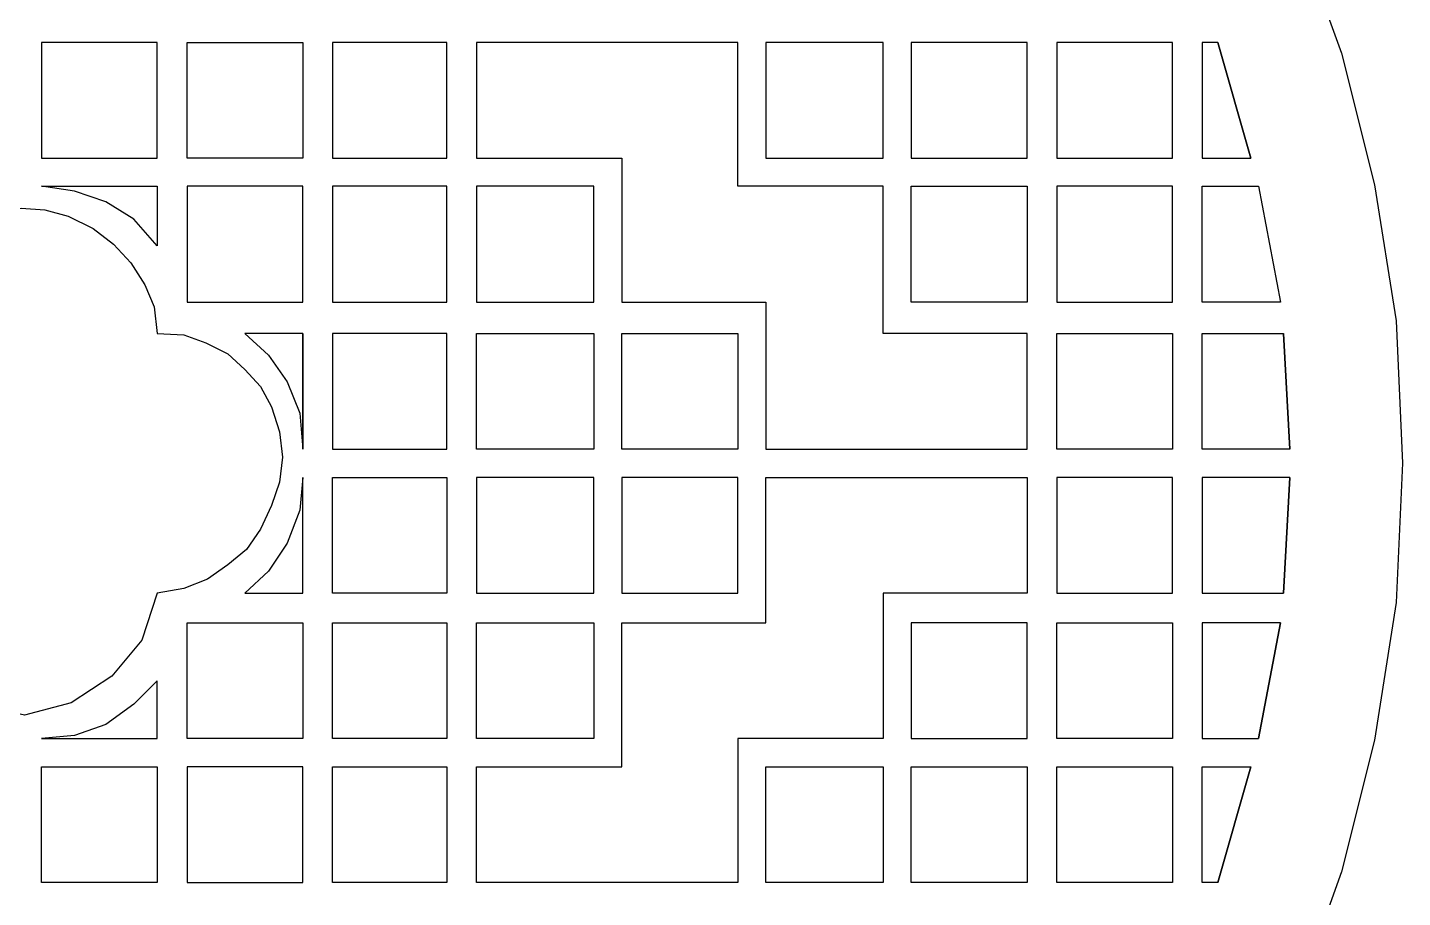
# Model space of a CAD drawing. Header units: centimetres. Extents: x -9.81 to -1.5, y 0.11 to 8.42.
# Drawn here: x -5.65 to -1.5, y 2.957 to 5.583 of the extents above; entities that cross this region are included whole.
import ezdxf

# ---------------------------------------------------------------- set-up
doc = ezdxf.new("R2010")
doc.units = ezdxf.units.CM
doc.header["$MEASUREMENT"] = 0
doc.layers.add('layer 1', color=7, linetype='Continuous')

msp = doc.modelspace()

# ---------------------------------------------------------------- linework, layer by layer
at = {"layer": 'layer 1', "color": 250, "lineweight": 30}
for points, knots in [([(-9.80619, 4.26764), (-9.80619, 4.26764), (-9.7873, 3.84735), (-9.7873, 3.84735), (-9.7873, 3.84735), (-9.7873, 3.84735), (-9.72591, 3.43176), (-9.72591, 3.43176), (-9.72591, 3.43176), (-9.72591, 3.43176), (-9.6173, 3.03508), (-9.6173, 3.03508), (-9.6173, 3.03508), (-9.6173, 3.03508), (-9.48035, 2.65257), (-9.48035, 2.65257), (-9.48035, 2.65257), (-9.48035, 2.65257), (-9.30562, 2.28423), (-9.30562, 2.28423), (-9.30562, 2.28423), (-9.30562, 2.28423), (-9.09784, 1.94423), (-9.09784, 1.94423), (-9.09784, 1.94423), (-9.09784, 1.94423), (-8.85699, 1.62309), (-8.85699, 1.62309), (-8.85699, 1.62309), (-8.85699, 1.62309), (-8.58782, 1.33032), (-8.58782, 1.33032), (-8.58782, 1.33032), (-8.58782, 1.33032), (-8.29503, 1.06113), (-8.29503, 1.06113), (-8.29503, 1.06113), (-8.29503, 1.06113), (-7.97391, 0.82501), (-7.97391, 0.82501), (-7.97391, 0.82501), (-7.97391, 0.82501), (-7.6339, 0.61723), (-7.6339, 0.61723), (-7.6339, 0.61723), (-7.6339, 0.61723), (-7.26556, 0.43778), (-7.26556, 0.43778), (-7.26556, 0.43778), (-7.26556, 0.43778), (-6.88776, 0.30083), (-6.88776, 0.30083), (-6.88776, 0.30083), (-6.88776, 0.30083), (-6.49108, 0.20166), (-6.49108, 0.20166), (-6.49108, 0.20166), (-6.49108, 0.20166), (-6.07552, 0.13554), (-6.07552, 0.13554), (-6.07552, 0.13554), (-6.07552, 0.13554), (-5.6505, 0.11194), (-5.6505, 0.11194), (-5.6505, 0.11194), (-5.6505, 0.11194), (-5.23021, 0.13554), (-5.23021, 0.13554), (-5.23021, 0.13554), (-5.23021, 0.13554), (-4.81464, 0.20166), (-4.81464, 0.20166), (-4.81464, 0.20166), (-4.81464, 0.20166), (-4.41796, 0.30083), (-4.41796, 0.30083), (-4.41796, 0.30083), (-4.41796, 0.30083), (-4.03545, 0.43778), (-4.03545, 0.43778), (-4.03545, 0.43778), (-4.03545, 0.43778), (-3.6671, 0.61723), (-3.6671, 0.61723), (-3.6671, 0.61723), (-3.6671, 0.61723), (-3.32709, 0.82501), (-3.32709, 0.82501), (-3.32709, 0.82501), (-3.32709, 0.82501), (-3.00597, 1.06113), (-3.00597, 1.06113), (-3.00597, 1.06113), (-3.00597, 1.06113), (-2.71318, 1.33032), (-2.71318, 1.33032), (-2.71318, 1.33032), (-2.71318, 1.33032), (-2.44401, 1.62309), (-2.44401, 1.62309), (-2.44401, 1.62309), (-2.44401, 1.62309), (-2.20789, 1.94423), (-2.20789, 1.94423), (-2.20789, 1.94423), (-2.20789, 1.94423), (-1.99538, 2.28423), (-1.99538, 2.28423), (-1.99538, 2.28423), (-1.99538, 2.28423), (-1.82066, 2.65257), (-1.82066, 2.65257), (-1.82066, 2.65257), (-1.82066, 2.65257), (-1.68371, 3.03508), (-1.68371, 3.03508), (-1.68371, 3.03508), (-1.68371, 3.03508), (-1.58454, 3.43176), (-1.58454, 3.43176), (-1.58454, 3.43176), (-1.58454, 3.43176), (-1.51842, 3.84735), (-1.51842, 3.84735), (-1.51842, 3.84735), (-1.51842, 3.84735), (-1.49953, 4.26764), (-1.49953, 4.26764), (-1.49953, 4.26764), (-1.49953, 4.26764), (-1.51842, 4.69736), (-1.51842, 4.69736), (-1.51842, 4.69736), (-1.51842, 4.69736), (-1.58454, 5.10821), (-1.58454, 5.10821), (-1.58454, 5.10821), (-1.58454, 5.10821), (-1.68371, 5.5049), (-1.68371, 5.5049), (-1.68371, 5.5049), (-1.68371, 5.5049), (-1.82066, 5.8827), (-1.82066, 5.8827), (-1.82066, 5.8827), (-1.82066, 5.8827), (-1.99538, 6.25102), (-1.99538, 6.25102), (-1.99538, 6.25102), (-1.99538, 6.25102), (-2.20789, 6.59105), (-2.20789, 6.59105), (-2.20789, 6.59105), (-2.20789, 6.59105), (-2.44401, 6.91217), (-2.44401, 6.91217), (-2.44401, 6.91217), (-2.44401, 6.91217), (-2.71318, 7.20968), (-2.71318, 7.20968), (-2.71318, 7.20968), (-2.71318, 7.20968), (-3.00597, 7.47884), (-3.00597, 7.47884), (-3.00597, 7.47884), (-3.00597, 7.47884), (-3.32709, 7.71496), (-3.32709, 7.71496), (-3.32709, 7.71496), (-3.32709, 7.71496), (-3.6671, 7.92276), (-3.6671, 7.92276), (-3.6671, 7.92276), (-3.6671, 7.92276), (-4.03545, 8.09747), (-4.03545, 8.09747), (-4.03545, 8.09747), (-4.03545, 8.09747), (-4.41796, 8.23444), (-4.41796, 8.23444), (-4.41796, 8.23444), (-4.41796, 8.23444), (-4.81464, 8.34303), (-4.81464, 8.34303), (-4.81464, 8.34303), (-4.81464, 8.34303), (-5.23021, 8.40443), (-5.23021, 8.40443), (-5.23021, 8.40443), (-5.23021, 8.40443), (-5.6505, 8.42331), (-5.6505, 8.42331), (-5.6505, 8.42331), (-5.6505, 8.42331), (-6.07552, 8.40443), (-6.07552, 8.40443), (-6.07552, 8.40443), (-6.07552, 8.40443), (-6.49108, 8.34303), (-6.49108, 8.34303), (-6.49108, 8.34303), (-6.49108, 8.34303), (-6.88776, 8.23444), (-6.88776, 8.23444), (-6.88776, 8.23444), (-6.88776, 8.23444), (-7.26556, 8.09747), (-7.26556, 8.09747), (-7.26556, 8.09747), (-7.26556, 8.09747), (-7.6339, 7.92276), (-7.6339, 7.92276), (-7.6339, 7.92276), (-7.6339, 7.92276), (-7.97391, 7.71496), (-7.97391, 7.71496), (-7.97391, 7.71496), (-7.97391, 7.71496), (-8.29503, 7.47884), (-8.29503, 7.47884), (-8.29503, 7.47884), (-8.29503, 7.47884), (-8.58782, 7.20968), (-8.58782, 7.20968), (-8.58782, 7.20968), (-8.58782, 7.20968), (-8.85699, 6.91217), (-8.85699, 6.91217), (-8.85699, 6.91217), (-8.85699, 6.91217), (-9.09784, 6.59105), (-9.09784, 6.59105), (-9.09784, 6.59105), (-9.09784, 6.59105), (-9.30562, 6.25102), (-9.30562, 6.25102), (-9.30562, 6.25102), (-9.30562, 6.25102), (-9.48035, 5.8827), (-9.48035, 5.8827), (-9.48035, 5.8827), (-9.48035, 5.8827), (-9.6173, 5.5049), (-9.6173, 5.5049), (-9.6173, 5.5049), (-9.6173, 5.5049), (-9.72591, 5.10821), (-9.72591, 5.10821), (-9.72591, 5.10821), (-9.72591, 5.10821), (-9.7873, 4.69736), (-9.7873, 4.69736), (-9.7873, 4.69736), (-9.7873, 4.69736), (-9.80619, 4.26764), (-9.80619, 4.26764)], [0, 0, 0, 0, 0.0153846, 0.0153846, 0.0153846, 0.0153846, 0.0307692, 0.0307692, 0.0307692, 0.0307692, 0.0461538, 0.0461538, 0.0461538, 0.0461538, 0.0615385, 0.0615385, 0.0615385, 0.0615385, 0.0769231, 0.0769231, 0.0769231, 0.0769231, 0.0923077, 0.0923077, 0.0923077, 0.0923077, 0.1076923, 0.1076923, 0.1076923, 0.1076923, 0.1230769, 0.1230769, 0.1230769, 0.1230769, 0.1384615, 0.1384615, 0.1384615, 0.1384615, 0.1538462, 0.1538462, 0.1538462, 0.1538462, 0.1692308, 0.1692308, 0.1692308, 0.1692308, 0.1846154, 0.1846154, 0.1846154, 0.1846154, 0.2, 0.2, 0.2, 0.2, 0.2153846, 0.2153846, 0.2153846, 0.2153846, 0.2307692, 0.2307692, 0.2307692, 0.2307692, 0.2461538, 0.2461538, 0.2461538, 0.2461538, 0.2615385, 0.2615385, 0.2615385, 0.2615385, 0.2769231, 0.2769231, 0.2769231, 0.2769231, 0.2923077, 0.2923077, 0.2923077, 0.2923077, 0.3076923, 0.3076923, 0.3076923, 0.3076923, 0.3230769, 0.3230769, 0.3230769, 0.3230769, 0.3384615, 0.3384615, 0.3384615, 0.3384615, 0.3538462, 0.3538462, 0.3538462, 0.3538462, 0.3692308, 0.3692308, 0.3692308, 0.3692308, 0.3846154, 0.3846154, 0.3846154, 0.3846154, 0.4, 0.4, 0.4, 0.4, 0.4153846, 0.4153846, 0.4153846, 0.4153846, 0.4307692, 0.4307692, 0.4307692, 0.4307692, 0.4461538, 0.4461538, 0.4461538, 0.4461538, 0.4615385, 0.4615385, 0.4615385, 0.4615385, 0.4769231, 0.4769231, 0.4769231, 0.4769231, 0.4923077, 0.4923077, 0.4923077, 0.4923077, 0.5076923, 0.5076923, 0.5076923, 0.5076923, 0.5230769, 0.5230769, 0.5230769, 0.5230769, 0.5384615, 0.5384615, 0.5384615, 0.5384615, 0.5538462, 0.5538462, 0.5538462, 0.5538462, 0.5692308, 0.5692308, 0.5692308, 0.5692308, 0.5846154, 0.5846154, 0.5846154, 0.5846154, 0.6, 0.6, 0.6, 0.6, 0.6153846, 0.6153846, 0.6153846, 0.6153846, 0.6307692, 0.6307692, 0.6307692, 0.6307692, 0.6461538, 0.6461538, 0.6461538, 0.6461538, 0.6615385, 0.6615385, 0.6615385, 0.6615385, 0.6769231, 0.6769231, 0.6769231, 0.6769231, 0.6923077, 0.6923077, 0.6923077, 0.6923077, 0.7076923, 0.7076923, 0.7076923, 0.7076923, 0.7230769, 0.7230769, 0.7230769, 0.7230769, 0.7384615, 0.7384615, 0.7384615, 0.7384615, 0.7538462, 0.7538462, 0.7538462, 0.7538462, 0.7692308, 0.7692308, 0.7692308, 0.7692308, 0.7846154, 0.7846154, 0.7846154, 0.7846154, 0.8, 0.8, 0.8, 0.8, 0.8153846, 0.8153846, 0.8153846, 0.8153846, 0.8307692, 0.8307692, 0.8307692, 0.8307692, 0.8461538, 0.8461538, 0.8461538, 0.8461538, 0.8615385, 0.8615385, 0.8615385, 0.8615385, 0.8769231, 0.8769231, 0.8769231, 0.8769231, 0.8923077, 0.8923077, 0.8923077, 0.8923077, 0.9076923, 0.9076923, 0.9076923, 0.9076923, 0.9230769, 0.9230769, 0.9230769, 0.9230769, 0.9384615, 0.9384615, 0.9384615, 0.9384615, 0.9538462, 0.9538462, 0.9538462, 0.9538462, 0.9692308, 0.9692308, 0.9692308, 0.9692308, 1, 1, 1, 1]), ([(-5.608, 5.53794), (-5.608, 5.53794), (-5.25855, 5.53794), (-5.25855, 5.53794), (-5.25855, 5.53794), (-5.25855, 5.53794), (-5.25855, 5.18851), (-5.25855, 5.18851), (-5.25855, 5.18851), (-5.25855, 5.18851), (-5.608, 5.18851), (-5.608, 5.18851), (-5.608, 5.18851), (-5.608, 5.18851), (-5.608, 5.53794), (-5.608, 5.53794)], [0, 0, 0, 0, 0.2, 0.2, 0.2, 0.2, 0.4, 0.4, 0.4, 0.4, 0.6, 0.6, 0.6, 0.6, 1, 1, 1, 1]), ([(-5.16882, 5.18851), (-5.16882, 5.18851), (-4.81936, 5.18851), (-4.81936, 5.18851), (-4.81936, 5.18851), (-4.81936, 5.18851), (-4.81936, 5.53794), (-4.81936, 5.53794), (-4.81936, 5.53794), (-4.81936, 5.53794), (-5.16882, 5.53794), (-5.16882, 5.53794), (-5.16882, 5.53794), (-5.16882, 5.53794), (-5.16882, 5.18851), (-5.16882, 5.18851)], [0, 0, 0, 0, 0.2, 0.2, 0.2, 0.2, 0.4, 0.4, 0.4, 0.4, 0.6, 0.6, 0.6, 0.6, 1, 1, 1, 1]), ([(-4.72964, 5.53794), (-4.72964, 5.53794), (-4.38491, 5.53794), (-4.38491, 5.53794), (-4.38491, 5.53794), (-4.38491, 5.53794), (-4.38491, 5.18851), (-4.38491, 5.18851), (-4.38491, 5.18851), (-4.38491, 5.18851), (-4.72964, 5.18851), (-4.72964, 5.18851), (-4.72964, 5.18851), (-4.72964, 5.18851), (-4.72964, 5.53794), (-4.72964, 5.53794)], [0, 0, 0, 0, 0.2, 0.2, 0.2, 0.2, 0.4, 0.4, 0.4, 0.4, 0.6, 0.6, 0.6, 0.6, 1, 1, 1, 1]), ([(-3.856, 5.18851), (-3.856, 5.18851), (-4.29518, 5.18851), (-4.29518, 5.18851), (-4.29518, 5.18851), (-4.29518, 5.18851), (-4.29518, 5.53794), (-4.29518, 5.53794), (-4.29518, 5.53794), (-4.29518, 5.53794), (-3.941, 5.53794), (-3.941, 5.53794), (-3.941, 5.53794), (-3.941, 5.53794), (-3.50654, 5.53794), (-3.50654, 5.53794), (-3.50654, 5.53794), (-3.50654, 5.53794), (-3.50654, 5.1035), (-3.50654, 5.1035), (-3.50654, 5.1035), (-3.50654, 5.1035), (-3.42154, 5.1035), (-3.42154, 5.1035), (-3.42154, 5.1035), (-3.42154, 5.1035), (-3.06736, 5.1035), (-3.06736, 5.1035), (-3.06736, 5.1035), (-3.06736, 5.1035), (-3.06736, 4.65958), (-3.06736, 4.65958), (-3.06736, 4.65958), (-3.06736, 4.65958), (-2.6329, 4.65958), (-2.6329, 4.65958), (-2.6329, 4.65958), (-2.6329, 4.65958), (-2.6329, 4.31012), (-2.6329, 4.31012), (-2.6329, 4.31012), (-2.6329, 4.31012), (-3.42154, 4.31012), (-3.42154, 4.31012), (-3.42154, 4.31012), (-3.42154, 4.31012), (-3.42154, 4.75403), (-3.42154, 4.75403), (-3.42154, 4.75403), (-3.42154, 4.75403), (-3.856, 4.75403), (-3.856, 4.75403), (-3.856, 4.75403), (-3.856, 4.75403), (-3.856, 5.18851), (-3.856, 5.18851)], [0, 0, 0, 0, 0.0666667, 0.0666667, 0.0666667, 0.0666667, 0.1333333, 0.1333333, 0.1333333, 0.1333333, 0.2, 0.2, 0.2, 0.2, 0.2666667, 0.2666667, 0.2666667, 0.2666667, 0.3333333, 0.3333333, 0.3333333, 0.3333333, 0.4, 0.4, 0.4, 0.4, 0.4666667, 0.4666667, 0.4666667, 0.4666667, 0.5333333, 0.5333333, 0.5333333, 0.5333333, 0.6, 0.6, 0.6, 0.6, 0.6666667, 0.6666667, 0.6666667, 0.6666667, 0.7333333, 0.7333333, 0.7333333, 0.7333333, 0.8, 0.8, 0.8, 0.8, 0.8666667, 0.8666667, 0.8666667, 0.8666667, 1, 1, 1, 1]), ([(-3.42154, 5.53794), (-3.42154, 5.53794), (-3.06736, 5.53794), (-3.06736, 5.53794), (-3.06736, 5.53794), (-3.06736, 5.53794), (-3.06736, 5.18851), (-3.06736, 5.18851), (-3.06736, 5.18851), (-3.06736, 5.18851), (-3.42154, 5.18851), (-3.42154, 5.18851), (-3.42154, 5.18851), (-3.42154, 5.18851), (-3.42154, 5.53794), (-3.42154, 5.53794)], [0, 0, 0, 0, 0.2, 0.2, 0.2, 0.2, 0.4, 0.4, 0.4, 0.4, 0.6, 0.6, 0.6, 0.6, 1, 1, 1, 1]), ([(-2.98236, 5.53794), (-2.98236, 5.53794), (-2.6329, 5.53794), (-2.6329, 5.53794), (-2.6329, 5.53794), (-2.6329, 5.53794), (-2.6329, 5.18851), (-2.6329, 5.18851), (-2.6329, 5.18851), (-2.6329, 5.18851), (-2.98236, 5.18851), (-2.98236, 5.18851), (-2.98236, 5.18851), (-2.98236, 5.18851), (-2.98236, 5.53794), (-2.98236, 5.53794)], [0, 0, 0, 0, 0.2, 0.2, 0.2, 0.2, 0.4, 0.4, 0.4, 0.4, 0.6, 0.6, 0.6, 0.6, 1, 1, 1, 1]), ([(-2.54318, 5.53794), (-2.54318, 5.53794), (-2.19372, 5.53794), (-2.19372, 5.53794), (-2.19372, 5.53794), (-2.19372, 5.53794), (-2.19372, 5.18851), (-2.19372, 5.18851), (-2.19372, 5.18851), (-2.19372, 5.18851), (-2.54318, 5.18851), (-2.54318, 5.18851), (-2.54318, 5.18851), (-2.54318, 5.18851), (-2.54318, 5.53794), (-2.54318, 5.53794)], [0, 0, 0, 0, 0.2, 0.2, 0.2, 0.2, 0.4, 0.4, 0.4, 0.4, 0.6, 0.6, 0.6, 0.6, 1, 1, 1, 1]), ([(-1.9576, 5.18851), (-1.9576, 5.18851), (-2.104, 5.18851), (-2.104, 5.18851), (-2.104, 5.18851), (-2.104, 5.18851), (-2.104, 5.53794), (-2.104, 5.53794), (-2.104, 5.53794), (-2.104, 5.53794), (-2.05677, 5.53794), (-2.05677, 5.53794), (-2.05677, 5.53794), (-2.05677, 5.53794), (-1.9576, 5.18851), (-1.9576, 5.18851)], [0, 0, 0, 0, 0.2, 0.2, 0.2, 0.2, 0.4, 0.4, 0.4, 0.4, 0.6, 0.6, 0.6, 0.6, 1, 1, 1, 1]), ([(-2.05677, 5.53794), (-2.05677, 5.53794), (-1.9576, 5.18851), (-1.9576, 5.18851), (-1.9576, 5.18851), (-1.9576, 5.18851), (-2.05677, 5.53794), (-2.05677, 5.53794)], [0, 0, 0, 0, 0.3333333, 0.3333333, 0.3333333, 0.3333333, 1, 1, 1, 1]), ([(-5.25855, 4.92406), (-5.25855, 4.92406), (-5.32938, 5.00431), (-5.32938, 5.00431), (-5.32938, 5.00431), (-5.32938, 5.00431), (-5.41438, 5.05628), (-5.41438, 5.05628), (-5.41438, 5.05628), (-5.41438, 5.05628), (-5.50883, 5.08932), (-5.50883, 5.08932), (-5.50883, 5.08932), (-5.50883, 5.08932), (-5.608, 5.1035), (-5.608, 5.1035)], [0, 0, 0, 0, 0.2, 0.2, 0.2, 0.2, 0.4, 0.4, 0.4, 0.4, 0.6, 0.6, 0.6, 0.6, 1, 1, 1, 1]), ([(-5.608, 5.1035), (-5.608, 5.1035), (-5.25855, 5.1035), (-5.25855, 5.1035), (-5.25855, 5.1035), (-5.25855, 5.1035), (-5.25855, 4.92406), (-5.25855, 4.92406)], [0, 0, 0, 0, 0.3333333, 0.3333333, 0.3333333, 0.3333333, 1, 1, 1, 1]), ([(-5.16882, 5.1035), (-5.16882, 5.1035), (-4.81936, 5.1035), (-4.81936, 5.1035), (-4.81936, 5.1035), (-4.81936, 5.1035), (-4.81936, 4.75403), (-4.81936, 4.75403), (-4.81936, 4.75403), (-4.81936, 4.75403), (-5.16882, 4.75403), (-5.16882, 4.75403), (-5.16882, 4.75403), (-5.16882, 4.75403), (-5.16882, 5.1035), (-5.16882, 5.1035)], [0, 0, 0, 0, 0.2, 0.2, 0.2, 0.2, 0.4, 0.4, 0.4, 0.4, 0.6, 0.6, 0.6, 0.6, 1, 1, 1, 1]), ([(-4.38491, 5.1035), (-4.38491, 5.1035), (-4.38491, 4.75403), (-4.38491, 4.75403), (-4.38491, 4.75403), (-4.38491, 4.75403), (-4.72964, 4.75403), (-4.72964, 4.75403), (-4.72964, 4.75403), (-4.72964, 4.75403), (-4.72964, 5.1035), (-4.72964, 5.1035), (-4.72964, 5.1035), (-4.72964, 5.1035), (-4.38491, 5.1035), (-4.38491, 5.1035)], [0, 0, 0, 0, 0.2, 0.2, 0.2, 0.2, 0.4, 0.4, 0.4, 0.4, 0.6, 0.6, 0.6, 0.6, 1, 1, 1, 1]), ([(-3.941, 5.1035), (-3.941, 5.1035), (-3.941, 4.75403), (-3.941, 4.75403), (-3.941, 4.75403), (-3.941, 4.75403), (-4.29518, 4.75403), (-4.29518, 4.75403), (-4.29518, 4.75403), (-4.29518, 4.75403), (-4.29518, 5.1035), (-4.29518, 5.1035), (-4.29518, 5.1035), (-4.29518, 5.1035), (-3.941, 5.1035), (-3.941, 5.1035)], [0, 0, 0, 0, 0.2, 0.2, 0.2, 0.2, 0.4, 0.4, 0.4, 0.4, 0.6, 0.6, 0.6, 0.6, 1, 1, 1, 1]), ([(-2.6329, 5.1035), (-2.6329, 5.1035), (-2.98236, 5.1035), (-2.98236, 5.1035), (-2.98236, 5.1035), (-2.98236, 5.1035), (-2.98236, 4.75403), (-2.98236, 4.75403), (-2.98236, 4.75403), (-2.98236, 4.75403), (-2.6329, 4.75403), (-2.6329, 4.75403), (-2.6329, 4.75403), (-2.6329, 4.75403), (-2.6329, 5.1035), (-2.6329, 5.1035)], [0, 0, 0, 0, 0.2, 0.2, 0.2, 0.2, 0.4, 0.4, 0.4, 0.4, 0.6, 0.6, 0.6, 0.6, 1, 1, 1, 1]), ([(-2.54318, 5.1035), (-2.54318, 5.1035), (-2.19372, 5.1035), (-2.19372, 5.1035), (-2.19372, 5.1035), (-2.19372, 5.1035), (-2.19372, 4.75403), (-2.19372, 4.75403), (-2.19372, 4.75403), (-2.19372, 4.75403), (-2.54318, 4.75403), (-2.54318, 4.75403), (-2.54318, 4.75403), (-2.54318, 4.75403), (-2.54318, 5.1035), (-2.54318, 5.1035)], [0, 0, 0, 0, 0.2, 0.2, 0.2, 0.2, 0.4, 0.4, 0.4, 0.4, 0.6, 0.6, 0.6, 0.6, 1, 1, 1, 1]), ([(-2.104, 4.75403), (-2.104, 4.75403), (-1.86788, 4.75403), (-1.86788, 4.75403), (-1.86788, 4.75403), (-1.86788, 4.75403), (-1.93399, 5.1035), (-1.93399, 5.1035), (-1.93399, 5.1035), (-1.93399, 5.1035), (-2.104, 5.1035), (-2.104, 5.1035), (-2.104, 5.1035), (-2.104, 5.1035), (-2.104, 4.75403), (-2.104, 4.75403)], [0, 0, 0, 0, 0.2, 0.2, 0.2, 0.2, 0.4, 0.4, 0.4, 0.4, 0.6, 0.6, 0.6, 0.6, 1, 1, 1, 1]), ([(-6.42025, 4.26764), (-6.42025, 4.26764), (-6.41553, 4.19206), (-6.41553, 4.19206), (-6.41553, 4.19206), (-6.41553, 4.19206), (-6.39664, 4.12123), (-6.39664, 4.12123), (-6.39664, 4.12123), (-6.39664, 4.12123), (-6.35886, 4.05039), (-6.35886, 4.05039), (-6.35886, 4.05039), (-6.35886, 4.05039), (-6.31163, 3.99372), (-6.31163, 3.99372), (-6.31163, 3.99372), (-6.31163, 3.99372), (-6.25969, 3.9465), (-6.25969, 3.9465), (-6.25969, 3.9465), (-6.25969, 3.9465), (-6.19358, 3.90872), (-6.19358, 3.90872), (-6.19358, 3.90872), (-6.19358, 3.90872), (-6.12274, 3.88513), (-6.12274, 3.88513), (-6.12274, 3.88513), (-6.12274, 3.88513), (-6.04246, 3.87568), (-6.04246, 3.87568), (-6.04246, 3.87568), (-6.04246, 3.87568), (-6.00468, 3.73401), (-6.00468, 3.73401), (-6.00468, 3.73401), (-6.00468, 3.73401), (-5.9669, 3.67261), (-5.9669, 3.67261), (-5.9669, 3.67261), (-5.9669, 3.67261), (-5.91968, 3.62066), (-5.91968, 3.62066), (-5.91968, 3.62066), (-5.91968, 3.62066), (-5.80634, 3.54038), (-5.80634, 3.54038), (-5.80634, 3.54038), (-5.80634, 3.54038), (-5.65995, 3.50732), (-5.65995, 3.50732), (-5.65995, 3.50732), (-5.65995, 3.50732), (-5.51828, 3.5451), (-5.51828, 3.5451), (-5.51828, 3.5451), (-5.51828, 3.5451), (-5.39549, 3.62538), (-5.39549, 3.62538), (-5.39549, 3.62538), (-5.39549, 3.62538), (-5.30577, 3.73401), (-5.30577, 3.73401), (-5.30577, 3.73401), (-5.30577, 3.73401), (-5.25855, 3.87568), (-5.25855, 3.87568), (-5.25855, 3.87568), (-5.25855, 3.87568), (-5.17827, 3.88984), (-5.17827, 3.88984), (-5.17827, 3.88984), (-5.17827, 3.88984), (-5.10743, 3.91817), (-5.10743, 3.91817), (-5.10743, 3.91817), (-5.10743, 3.91817), (-5.04604, 3.96069), (-5.04604, 3.96069), (-5.04604, 3.96069), (-5.04604, 3.96069), (-4.98937, 4.00791), (-4.98937, 4.00791), (-4.98937, 4.00791), (-4.98937, 4.00791), (-4.94687, 4.06928), (-4.94687, 4.06928), (-4.94687, 4.06928), (-4.94687, 4.06928), (-4.91381, 4.14012), (-4.91381, 4.14012), (-4.91381, 4.14012), (-4.91381, 4.14012), (-4.8902, 4.21096), (-4.8902, 4.21096), (-4.8902, 4.21096), (-4.8902, 4.21096), (-4.88075, 4.28653), (-4.88075, 4.28653), (-4.88075, 4.28653), (-4.88075, 4.28653), (-4.8902, 4.36209), (-4.8902, 4.36209), (-4.8902, 4.36209), (-4.8902, 4.36209), (-4.91381, 4.43765), (-4.91381, 4.43765), (-4.91381, 4.43765), (-4.91381, 4.43765), (-4.94687, 4.49902), (-4.94687, 4.49902), (-4.94687, 4.49902), (-4.94687, 4.49902), (-4.99409, 4.55098), (-4.99409, 4.55098), (-4.99409, 4.55098), (-4.99409, 4.55098), (-5.04604, 4.59821), (-5.04604, 4.59821), (-5.04604, 4.59821), (-5.04604, 4.59821), (-5.11215, 4.63125), (-5.11215, 4.63125), (-5.11215, 4.63125), (-5.11215, 4.63125), (-5.17827, 4.65488), (-5.17827, 4.65488), (-5.17827, 4.65488), (-5.17827, 4.65488), (-5.25855, 4.65958), (-5.25855, 4.65958), (-5.25855, 4.65958), (-5.25855, 4.65958), (-5.26799, 4.73986), (-5.26799, 4.73986), (-5.26799, 4.73986), (-5.26799, 4.73986), (-5.29632, 4.80597), (-5.29632, 4.80597), (-5.29632, 4.80597), (-5.29632, 4.80597), (-5.33882, 4.87209), (-5.33882, 4.87209), (-5.33882, 4.87209), (-5.33882, 4.87209), (-5.39077, 4.92875), (-5.39077, 4.92875), (-5.39077, 4.92875), (-5.39077, 4.92875), (-5.45216, 4.97598), (-5.45216, 4.97598), (-5.45216, 4.97598), (-5.45216, 4.97598), (-5.52772, 5.01376), (-5.52772, 5.01376), (-5.52772, 5.01376), (-5.52772, 5.01376), (-5.59856, 5.03265), (-5.59856, 5.03265), (-5.59856, 5.03265), (-5.59856, 5.03265), (-5.66939, 5.03739), (-5.66939, 5.03739), (-5.66939, 5.03739), (-5.66939, 5.03739), (-5.74023, 5.02794), (-5.74023, 5.02794), (-5.74023, 5.02794), (-5.74023, 5.02794), (-5.81578, 5.00906), (-5.81578, 5.00906), (-5.81578, 5.00906), (-5.81578, 5.00906), (-5.87718, 4.97128), (-5.87718, 4.97128), (-5.87718, 4.97128), (-5.87718, 4.97128), (-5.93385, 4.92406), (-5.93385, 4.92406), (-5.93385, 4.92406), (-5.93385, 4.92406), (-5.97635, 4.87209), (-5.97635, 4.87209), (-5.97635, 4.87209), (-5.97635, 4.87209), (-6.01412, 4.8107), (-6.01412, 4.8107), (-6.01412, 4.8107), (-6.01412, 4.8107), (-6.03301, 4.73986), (-6.03301, 4.73986), (-6.03301, 4.73986), (-6.03301, 4.73986), (-6.04246, 4.65958), (-6.04246, 4.65958), (-6.04246, 4.65958), (-6.04246, 4.65958), (-6.12274, 4.65488), (-6.12274, 4.65488), (-6.12274, 4.65488), (-6.12274, 4.65488), (-6.18885, 4.63125), (-6.18885, 4.63125), (-6.18885, 4.63125), (-6.18885, 4.63125), (-6.25497, 4.59821), (-6.25497, 4.59821), (-6.25497, 4.59821), (-6.25497, 4.59821), (-6.30691, 4.55569), (-6.30691, 4.55569), (-6.30691, 4.55569), (-6.30691, 4.55569), (-6.35413, 4.49902), (-6.35413, 4.49902), (-6.35413, 4.49902), (-6.35413, 4.49902), (-6.39192, 4.43765), (-6.39192, 4.43765), (-6.39192, 4.43765), (-6.39192, 4.43765), (-6.4108, 4.36209), (-6.4108, 4.36209), (-6.4108, 4.36209), (-6.4108, 4.36209), (-6.42025, 4.28653), (-6.42025, 4.28653), (-6.42025, 4.28653), (-6.42025, 4.28653), (-6.42025, 4.26764), (-6.42025, 4.26764)], [0, 0, 0, 0, 0.0169492, 0.0169492, 0.0169492, 0.0169492, 0.0338983, 0.0338983, 0.0338983, 0.0338983, 0.0508475, 0.0508475, 0.0508475, 0.0508475, 0.0677966, 0.0677966, 0.0677966, 0.0677966, 0.0847458, 0.0847458, 0.0847458, 0.0847458, 0.1016949, 0.1016949, 0.1016949, 0.1016949, 0.1186441, 0.1186441, 0.1186441, 0.1186441, 0.1355932, 0.1355932, 0.1355932, 0.1355932, 0.1525424, 0.1525424, 0.1525424, 0.1525424, 0.1694915, 0.1694915, 0.1694915, 0.1694915, 0.1864407, 0.1864407, 0.1864407, 0.1864407, 0.2033898, 0.2033898, 0.2033898, 0.2033898, 0.220339, 0.220339, 0.220339, 0.220339, 0.2372881, 0.2372881, 0.2372881, 0.2372881, 0.2542373, 0.2542373, 0.2542373, 0.2542373, 0.2711864, 0.2711864, 0.2711864, 0.2711864, 0.2881356, 0.2881356, 0.2881356, 0.2881356, 0.3050847, 0.3050847, 0.3050847, 0.3050847, 0.3220339, 0.3220339, 0.3220339, 0.3220339, 0.3389831, 0.3389831, 0.3389831, 0.3389831, 0.3559322, 0.3559322, 0.3559322, 0.3559322, 0.3728814, 0.3728814, 0.3728814, 0.3728814, 0.3898305, 0.3898305, 0.3898305, 0.3898305, 0.4067797, 0.4067797, 0.4067797, 0.4067797, 0.4237288, 0.4237288, 0.4237288, 0.4237288, 0.440678, 0.440678, 0.440678, 0.440678, 0.4576271, 0.4576271, 0.4576271, 0.4576271, 0.4745763, 0.4745763, 0.4745763, 0.4745763, 0.4915254, 0.4915254, 0.4915254, 0.4915254, 0.5084746, 0.5084746, 0.5084746, 0.5084746, 0.5254237, 0.5254237, 0.5254237, 0.5254237, 0.5423729, 0.5423729, 0.5423729, 0.5423729, 0.559322, 0.559322, 0.559322, 0.559322, 0.5762712, 0.5762712, 0.5762712, 0.5762712, 0.5932203, 0.5932203, 0.5932203, 0.5932203, 0.6101695, 0.6101695, 0.6101695, 0.6101695, 0.6271186, 0.6271186, 0.6271186, 0.6271186, 0.6440678, 0.6440678, 0.6440678, 0.6440678, 0.6610169, 0.6610169, 0.6610169, 0.6610169, 0.6779661, 0.6779661, 0.6779661, 0.6779661, 0.6949153, 0.6949153, 0.6949153, 0.6949153, 0.7118644, 0.7118644, 0.7118644, 0.7118644, 0.7288136, 0.7288136, 0.7288136, 0.7288136, 0.7457627, 0.7457627, 0.7457627, 0.7457627, 0.7627119, 0.7627119, 0.7627119, 0.7627119, 0.779661, 0.779661, 0.779661, 0.779661, 0.7966102, 0.7966102, 0.7966102, 0.7966102, 0.8135593, 0.8135593, 0.8135593, 0.8135593, 0.8305085, 0.8305085, 0.8305085, 0.8305085, 0.8474576, 0.8474576, 0.8474576, 0.8474576, 0.8644068, 0.8644068, 0.8644068, 0.8644068, 0.8813559, 0.8813559, 0.8813559, 0.8813559, 0.8983051, 0.8983051, 0.8983051, 0.8983051, 0.9152542, 0.9152542, 0.9152542, 0.9152542, 0.9322034, 0.9322034, 0.9322034, 0.9322034, 0.9491525, 0.9491525, 0.9491525, 0.9491525, 0.9661017, 0.9661017, 0.9661017, 0.9661017, 1, 1, 1, 1]), ([(-4.81936, 4.31012), (-4.81936, 4.31012), (-4.82881, 4.41876), (-4.82881, 4.41876), (-4.82881, 4.41876), (-4.82881, 4.41876), (-4.86659, 4.51321), (-4.86659, 4.51321), (-4.86659, 4.51321), (-4.86659, 4.51321), (-4.92326, 4.59347), (-4.92326, 4.59347), (-4.92326, 4.59347), (-4.92326, 4.59347), (-4.99409, 4.65958), (-4.99409, 4.65958), (-4.99409, 4.65958), (-4.99409, 4.65958), (-4.81936, 4.65958), (-4.81936, 4.65958), (-4.81936, 4.65958), (-4.81936, 4.65958), (-4.81936, 4.31012), (-4.81936, 4.31012)], [0, 0, 0, 0, 0.1428571, 0.1428571, 0.1428571, 0.1428571, 0.2857143, 0.2857143, 0.2857143, 0.2857143, 0.4285714, 0.4285714, 0.4285714, 0.4285714, 0.5714286, 0.5714286, 0.5714286, 0.5714286, 0.7142857, 0.7142857, 0.7142857, 0.7142857, 1, 1, 1, 1]), ([(-4.81936, 4.65958), (-4.81936, 4.65958), (-4.81936, 4.31012), (-4.81936, 4.31012), (-4.81936, 4.31012), (-4.81936, 4.31012), (-4.81936, 4.65958), (-4.81936, 4.65958)], [0, 0, 0, 0, 0.3333333, 0.3333333, 0.3333333, 0.3333333, 1, 1, 1, 1]), ([(-4.38491, 4.65958), (-4.38491, 4.65958), (-4.38491, 4.31012), (-4.38491, 4.31012), (-4.38491, 4.31012), (-4.38491, 4.31012), (-4.72964, 4.31012), (-4.72964, 4.31012), (-4.72964, 4.31012), (-4.72964, 4.31012), (-4.72964, 4.65958), (-4.72964, 4.65958), (-4.72964, 4.65958), (-4.72964, 4.65958), (-4.38491, 4.65958), (-4.38491, 4.65958)], [0, 0, 0, 0, 0.2, 0.2, 0.2, 0.2, 0.4, 0.4, 0.4, 0.4, 0.6, 0.6, 0.6, 0.6, 1, 1, 1, 1]), ([(-4.29518, 4.65958), (-4.29518, 4.65958), (-4.29518, 4.31012), (-4.29518, 4.31012), (-4.29518, 4.31012), (-4.29518, 4.31012), (-3.941, 4.31012), (-3.941, 4.31012), (-3.941, 4.31012), (-3.941, 4.31012), (-3.941, 4.65958), (-3.941, 4.65958), (-3.941, 4.65958), (-3.941, 4.65958), (-4.29518, 4.65958), (-4.29518, 4.65958)], [0, 0, 0, 0, 0.2, 0.2, 0.2, 0.2, 0.4, 0.4, 0.4, 0.4, 0.6, 0.6, 0.6, 0.6, 1, 1, 1, 1]), ([(-3.856, 4.65958), (-3.856, 4.65958), (-3.856, 4.31012), (-3.856, 4.31012), (-3.856, 4.31012), (-3.856, 4.31012), (-3.50654, 4.31012), (-3.50654, 4.31012), (-3.50654, 4.31012), (-3.50654, 4.31012), (-3.50654, 4.65958), (-3.50654, 4.65958), (-3.50654, 4.65958), (-3.50654, 4.65958), (-3.856, 4.65958), (-3.856, 4.65958)], [0, 0, 0, 0, 0.2, 0.2, 0.2, 0.2, 0.4, 0.4, 0.4, 0.4, 0.6, 0.6, 0.6, 0.6, 1, 1, 1, 1]), ([(-2.19372, 4.31012), (-2.19372, 4.31012), (-2.19372, 4.65958), (-2.19372, 4.65958), (-2.19372, 4.65958), (-2.19372, 4.65958), (-2.54318, 4.65958), (-2.54318, 4.65958), (-2.54318, 4.65958), (-2.54318, 4.65958), (-2.54318, 4.31012), (-2.54318, 4.31012), (-2.54318, 4.31012), (-2.54318, 4.31012), (-2.19372, 4.31012), (-2.19372, 4.31012)], [0, 0, 0, 0, 0.2, 0.2, 0.2, 0.2, 0.4, 0.4, 0.4, 0.4, 0.6, 0.6, 0.6, 0.6, 1, 1, 1, 1]), ([(-1.85843, 4.65958), (-1.85843, 4.65958), (-2.104, 4.65958), (-2.104, 4.65958), (-2.104, 4.65958), (-2.104, 4.65958), (-2.104, 4.31012), (-2.104, 4.31012), (-2.104, 4.31012), (-2.104, 4.31012), (-1.83954, 4.31012), (-1.83954, 4.31012), (-1.83954, 4.31012), (-1.83954, 4.31012), (-1.85843, 4.65958), (-1.85843, 4.65958)], [0, 0, 0, 0, 0.2, 0.2, 0.2, 0.2, 0.4, 0.4, 0.4, 0.4, 0.6, 0.6, 0.6, 0.6, 1, 1, 1, 1]), ([(-1.83954, 4.31012), (-1.83954, 4.31012), (-1.85843, 4.65958), (-1.85843, 4.65958), (-1.85843, 4.65958), (-1.85843, 4.65958), (-1.83954, 4.31012), (-1.83954, 4.31012)], [0, 0, 0, 0, 0.3333333, 0.3333333, 0.3333333, 0.3333333, 1, 1, 1, 1]), ([(-4.81936, 4.22512), (-4.81936, 4.22512), (-4.82881, 4.12595), (-4.82881, 4.12595), (-4.82881, 4.12595), (-4.82881, 4.12595), (-4.86659, 4.0268), (-4.86659, 4.0268), (-4.86659, 4.0268), (-4.86659, 4.0268), (-4.92326, 3.9418), (-4.92326, 3.9418), (-4.92326, 3.9418), (-4.92326, 3.9418), (-4.99409, 3.87568), (-4.99409, 3.87568)], [0, 0, 0, 0, 0.2, 0.2, 0.2, 0.2, 0.4, 0.4, 0.4, 0.4, 0.6, 0.6, 0.6, 0.6, 1, 1, 1, 1]), ([(-4.99409, 3.87568), (-4.99409, 3.87568), (-4.81936, 3.87568), (-4.81936, 3.87568), (-4.81936, 3.87568), (-4.81936, 3.87568), (-4.81936, 4.22512), (-4.81936, 4.22512)], [0, 0, 0, 0, 0.3333333, 0.3333333, 0.3333333, 0.3333333, 1, 1, 1, 1]), ([(-4.38491, 3.87568), (-4.38491, 3.87568), (-4.38491, 4.22512), (-4.38491, 4.22512), (-4.38491, 4.22512), (-4.38491, 4.22512), (-4.72964, 4.22512), (-4.72964, 4.22512), (-4.72964, 4.22512), (-4.72964, 4.22512), (-4.72964, 3.87568), (-4.72964, 3.87568), (-4.72964, 3.87568), (-4.72964, 3.87568), (-4.38491, 3.87568), (-4.38491, 3.87568)], [0, 0, 0, 0, 0.2, 0.2, 0.2, 0.2, 0.4, 0.4, 0.4, 0.4, 0.6, 0.6, 0.6, 0.6, 1, 1, 1, 1]), ([(-4.29518, 3.87568), (-4.29518, 3.87568), (-4.29518, 4.22512), (-4.29518, 4.22512), (-4.29518, 4.22512), (-4.29518, 4.22512), (-3.941, 4.22512), (-3.941, 4.22512), (-3.941, 4.22512), (-3.941, 4.22512), (-3.941, 3.87568), (-3.941, 3.87568), (-3.941, 3.87568), (-3.941, 3.87568), (-4.29518, 3.87568), (-4.29518, 3.87568)], [0, 0, 0, 0, 0.2, 0.2, 0.2, 0.2, 0.4, 0.4, 0.4, 0.4, 0.6, 0.6, 0.6, 0.6, 1, 1, 1, 1]), ([(-3.856, 3.3515), (-3.856, 3.3515), (-4.29518, 3.3515), (-4.29518, 3.3515), (-4.29518, 3.3515), (-4.29518, 3.3515), (-4.29518, 3.00203), (-4.29518, 3.00203), (-4.29518, 3.00203), (-4.29518, 3.00203), (-3.941, 3.00203), (-3.941, 3.00203), (-3.941, 3.00203), (-3.941, 3.00203), (-3.50654, 3.00203), (-3.50654, 3.00203), (-3.50654, 3.00203), (-3.50654, 3.00203), (-3.50654, 3.43651), (-3.50654, 3.43651), (-3.50654, 3.43651), (-3.50654, 3.43651), (-3.42154, 3.43651), (-3.42154, 3.43651), (-3.42154, 3.43651), (-3.42154, 3.43651), (-3.06736, 3.43651), (-3.06736, 3.43651), (-3.06736, 3.43651), (-3.06736, 3.43651), (-3.06736, 3.87568), (-3.06736, 3.87568), (-3.06736, 3.87568), (-3.06736, 3.87568), (-2.6329, 3.87568), (-2.6329, 3.87568), (-2.6329, 3.87568), (-2.6329, 3.87568), (-2.6329, 4.22512), (-2.6329, 4.22512), (-2.6329, 4.22512), (-2.6329, 4.22512), (-3.42154, 4.22512), (-3.42154, 4.22512), (-3.42154, 4.22512), (-3.42154, 4.22512), (-3.42154, 3.78594), (-3.42154, 3.78594), (-3.42154, 3.78594), (-3.42154, 3.78594), (-3.856, 3.78594), (-3.856, 3.78594), (-3.856, 3.78594), (-3.856, 3.78594), (-3.856, 3.3515), (-3.856, 3.3515)], [0, 0, 0, 0, 0.0666667, 0.0666667, 0.0666667, 0.0666667, 0.1333333, 0.1333333, 0.1333333, 0.1333333, 0.2, 0.2, 0.2, 0.2, 0.2666667, 0.2666667, 0.2666667, 0.2666667, 0.3333333, 0.3333333, 0.3333333, 0.3333333, 0.4, 0.4, 0.4, 0.4, 0.4666667, 0.4666667, 0.4666667, 0.4666667, 0.5333333, 0.5333333, 0.5333333, 0.5333333, 0.6, 0.6, 0.6, 0.6, 0.6666667, 0.6666667, 0.6666667, 0.6666667, 0.7333333, 0.7333333, 0.7333333, 0.7333333, 0.8, 0.8, 0.8, 0.8, 0.8666667, 0.8666667, 0.8666667, 0.8666667, 1, 1, 1, 1]), ([(-3.856, 3.87568), (-3.856, 3.87568), (-3.856, 4.22512), (-3.856, 4.22512), (-3.856, 4.22512), (-3.856, 4.22512), (-3.50654, 4.22512), (-3.50654, 4.22512), (-3.50654, 4.22512), (-3.50654, 4.22512), (-3.50654, 3.87568), (-3.50654, 3.87568), (-3.50654, 3.87568), (-3.50654, 3.87568), (-3.856, 3.87568), (-3.856, 3.87568)], [0, 0, 0, 0, 0.2, 0.2, 0.2, 0.2, 0.4, 0.4, 0.4, 0.4, 0.6, 0.6, 0.6, 0.6, 1, 1, 1, 1]), ([(-2.19372, 4.22512), (-2.19372, 4.22512), (-2.19372, 3.87568), (-2.19372, 3.87568), (-2.19372, 3.87568), (-2.19372, 3.87568), (-2.54318, 3.87568), (-2.54318, 3.87568), (-2.54318, 3.87568), (-2.54318, 3.87568), (-2.54318, 4.22512), (-2.54318, 4.22512), (-2.54318, 4.22512), (-2.54318, 4.22512), (-2.19372, 4.22512), (-2.19372, 4.22512)], [0, 0, 0, 0, 0.2, 0.2, 0.2, 0.2, 0.4, 0.4, 0.4, 0.4, 0.6, 0.6, 0.6, 0.6, 1, 1, 1, 1]), ([(-1.85843, 3.87568), (-1.85843, 3.87568), (-2.104, 3.87568), (-2.104, 3.87568), (-2.104, 3.87568), (-2.104, 3.87568), (-2.104, 4.22512), (-2.104, 4.22512), (-2.104, 4.22512), (-2.104, 4.22512), (-1.83954, 4.22512), (-1.83954, 4.22512), (-1.83954, 4.22512), (-1.83954, 4.22512), (-1.85843, 3.87568), (-1.85843, 3.87568)], [0, 0, 0, 0, 0.2, 0.2, 0.2, 0.2, 0.4, 0.4, 0.4, 0.4, 0.6, 0.6, 0.6, 0.6, 1, 1, 1, 1]), ([(-1.83954, 4.22512), (-1.83954, 4.22512), (-1.85843, 3.87568), (-1.85843, 3.87568), (-1.85843, 3.87568), (-1.85843, 3.87568), (-1.83954, 4.22512), (-1.83954, 4.22512)], [0, 0, 0, 0, 0.3333333, 0.3333333, 0.3333333, 0.3333333, 1, 1, 1, 1]), ([(-5.16882, 3.43651), (-5.16882, 3.43651), (-4.81936, 3.43651), (-4.81936, 3.43651), (-4.81936, 3.43651), (-4.81936, 3.43651), (-4.81936, 3.78594), (-4.81936, 3.78594), (-4.81936, 3.78594), (-4.81936, 3.78594), (-5.16882, 3.78594), (-5.16882, 3.78594), (-5.16882, 3.78594), (-5.16882, 3.78594), (-5.16882, 3.43651), (-5.16882, 3.43651)], [0, 0, 0, 0, 0.2, 0.2, 0.2, 0.2, 0.4, 0.4, 0.4, 0.4, 0.6, 0.6, 0.6, 0.6, 1, 1, 1, 1]), ([(-4.38491, 3.43651), (-4.38491, 3.43651), (-4.38491, 3.78594), (-4.38491, 3.78594), (-4.38491, 3.78594), (-4.38491, 3.78594), (-4.72964, 3.78594), (-4.72964, 3.78594), (-4.72964, 3.78594), (-4.72964, 3.78594), (-4.72964, 3.43651), (-4.72964, 3.43651), (-4.72964, 3.43651), (-4.72964, 3.43651), (-4.38491, 3.43651), (-4.38491, 3.43651)], [0, 0, 0, 0, 0.2, 0.2, 0.2, 0.2, 0.4, 0.4, 0.4, 0.4, 0.6, 0.6, 0.6, 0.6, 1, 1, 1, 1]), ([(-3.941, 3.43651), (-3.941, 3.43651), (-3.941, 3.78594), (-3.941, 3.78594), (-3.941, 3.78594), (-3.941, 3.78594), (-4.29518, 3.78594), (-4.29518, 3.78594), (-4.29518, 3.78594), (-4.29518, 3.78594), (-4.29518, 3.43651), (-4.29518, 3.43651), (-4.29518, 3.43651), (-4.29518, 3.43651), (-3.941, 3.43651), (-3.941, 3.43651)], [0, 0, 0, 0, 0.2, 0.2, 0.2, 0.2, 0.4, 0.4, 0.4, 0.4, 0.6, 0.6, 0.6, 0.6, 1, 1, 1, 1]), ([(-2.6329, 3.43651), (-2.6329, 3.43651), (-2.98236, 3.43651), (-2.98236, 3.43651), (-2.98236, 3.43651), (-2.98236, 3.43651), (-2.98236, 3.78594), (-2.98236, 3.78594), (-2.98236, 3.78594), (-2.98236, 3.78594), (-2.6329, 3.78594), (-2.6329, 3.78594), (-2.6329, 3.78594), (-2.6329, 3.78594), (-2.6329, 3.43651), (-2.6329, 3.43651)], [0, 0, 0, 0, 0.2, 0.2, 0.2, 0.2, 0.4, 0.4, 0.4, 0.4, 0.6, 0.6, 0.6, 0.6, 1, 1, 1, 1]), ([(-2.54318, 3.43651), (-2.54318, 3.43651), (-2.19372, 3.43651), (-2.19372, 3.43651), (-2.19372, 3.43651), (-2.19372, 3.43651), (-2.19372, 3.78594), (-2.19372, 3.78594), (-2.19372, 3.78594), (-2.19372, 3.78594), (-2.54318, 3.78594), (-2.54318, 3.78594), (-2.54318, 3.78594), (-2.54318, 3.78594), (-2.54318, 3.43651), (-2.54318, 3.43651)], [0, 0, 0, 0, 0.2, 0.2, 0.2, 0.2, 0.4, 0.4, 0.4, 0.4, 0.6, 0.6, 0.6, 0.6, 1, 1, 1, 1]), ([(-1.93399, 3.43651), (-1.93399, 3.43651), (-2.104, 3.43651), (-2.104, 3.43651), (-2.104, 3.43651), (-2.104, 3.43651), (-2.104, 3.78594), (-2.104, 3.78594), (-2.104, 3.78594), (-2.104, 3.78594), (-1.86788, 3.78594), (-1.86788, 3.78594), (-1.86788, 3.78594), (-1.86788, 3.78594), (-1.93399, 3.43651), (-1.93399, 3.43651)], [0, 0, 0, 0, 0.2, 0.2, 0.2, 0.2, 0.4, 0.4, 0.4, 0.4, 0.6, 0.6, 0.6, 0.6, 1, 1, 1, 1]), ([(-1.86788, 3.78594), (-1.86788, 3.78594), (-1.93399, 3.43651), (-1.93399, 3.43651), (-1.93399, 3.43651), (-1.93399, 3.43651), (-1.86788, 3.78594), (-1.86788, 3.78594)], [0, 0, 0, 0, 0.3333333, 0.3333333, 0.3333333, 0.3333333, 1, 1, 1, 1]), ([(-5.25855, 3.61122), (-5.25855, 3.61122), (-5.32938, 3.54038), (-5.32938, 3.54038), (-5.32938, 3.54038), (-5.32938, 3.54038), (-5.41438, 3.47899), (-5.41438, 3.47899), (-5.41438, 3.47899), (-5.41438, 3.47899), (-5.50883, 3.44595), (-5.50883, 3.44595), (-5.50883, 3.44595), (-5.50883, 3.44595), (-5.608, 3.43651), (-5.608, 3.43651)], [0, 0, 0, 0, 0.2, 0.2, 0.2, 0.2, 0.4, 0.4, 0.4, 0.4, 0.6, 0.6, 0.6, 0.6, 1, 1, 1, 1]), ([(-5.608, 3.43651), (-5.608, 3.43651), (-5.25855, 3.43651), (-5.25855, 3.43651), (-5.25855, 3.43651), (-5.25855, 3.43651), (-5.25855, 3.61122), (-5.25855, 3.61122)], [0, 0, 0, 0, 0.3333333, 0.3333333, 0.3333333, 0.3333333, 1, 1, 1, 1]), ([(-5.608, 3.00203), (-5.608, 3.00203), (-5.25855, 3.00203), (-5.25855, 3.00203), (-5.25855, 3.00203), (-5.25855, 3.00203), (-5.25855, 3.3515), (-5.25855, 3.3515), (-5.25855, 3.3515), (-5.25855, 3.3515), (-5.608, 3.3515), (-5.608, 3.3515), (-5.608, 3.3515), (-5.608, 3.3515), (-5.608, 3.00203), (-5.608, 3.00203)], [0, 0, 0, 0, 0.2, 0.2, 0.2, 0.2, 0.4, 0.4, 0.4, 0.4, 0.6, 0.6, 0.6, 0.6, 1, 1, 1, 1]), ([(-5.16882, 3.3515), (-5.16882, 3.3515), (-4.81936, 3.3515), (-4.81936, 3.3515), (-4.81936, 3.3515), (-4.81936, 3.3515), (-4.81936, 3.00203), (-4.81936, 3.00203), (-4.81936, 3.00203), (-4.81936, 3.00203), (-5.16882, 3.00203), (-5.16882, 3.00203), (-5.16882, 3.00203), (-5.16882, 3.00203), (-5.16882, 3.3515), (-5.16882, 3.3515)], [0, 0, 0, 0, 0.2, 0.2, 0.2, 0.2, 0.4, 0.4, 0.4, 0.4, 0.6, 0.6, 0.6, 0.6, 1, 1, 1, 1]), ([(-4.72964, 3.00203), (-4.72964, 3.00203), (-4.38491, 3.00203), (-4.38491, 3.00203), (-4.38491, 3.00203), (-4.38491, 3.00203), (-4.38491, 3.3515), (-4.38491, 3.3515), (-4.38491, 3.3515), (-4.38491, 3.3515), (-4.72964, 3.3515), (-4.72964, 3.3515), (-4.72964, 3.3515), (-4.72964, 3.3515), (-4.72964, 3.00203), (-4.72964, 3.00203)], [0, 0, 0, 0, 0.2, 0.2, 0.2, 0.2, 0.4, 0.4, 0.4, 0.4, 0.6, 0.6, 0.6, 0.6, 1, 1, 1, 1]), ([(-3.42154, 3.00203), (-3.42154, 3.00203), (-3.06736, 3.00203), (-3.06736, 3.00203), (-3.06736, 3.00203), (-3.06736, 3.00203), (-3.06736, 3.3515), (-3.06736, 3.3515), (-3.06736, 3.3515), (-3.06736, 3.3515), (-3.42154, 3.3515), (-3.42154, 3.3515), (-3.42154, 3.3515), (-3.42154, 3.3515), (-3.42154, 3.00203), (-3.42154, 3.00203)], [0, 0, 0, 0, 0.2, 0.2, 0.2, 0.2, 0.4, 0.4, 0.4, 0.4, 0.6, 0.6, 0.6, 0.6, 1, 1, 1, 1]), ([(-2.98236, 3.00203), (-2.98236, 3.00203), (-2.6329, 3.00203), (-2.6329, 3.00203), (-2.6329, 3.00203), (-2.6329, 3.00203), (-2.6329, 3.3515), (-2.6329, 3.3515), (-2.6329, 3.3515), (-2.6329, 3.3515), (-2.98236, 3.3515), (-2.98236, 3.3515), (-2.98236, 3.3515), (-2.98236, 3.3515), (-2.98236, 3.00203), (-2.98236, 3.00203)], [0, 0, 0, 0, 0.2, 0.2, 0.2, 0.2, 0.4, 0.4, 0.4, 0.4, 0.6, 0.6, 0.6, 0.6, 1, 1, 1, 1]), ([(-2.54318, 3.00203), (-2.54318, 3.00203), (-2.19372, 3.00203), (-2.19372, 3.00203), (-2.19372, 3.00203), (-2.19372, 3.00203), (-2.19372, 3.3515), (-2.19372, 3.3515), (-2.19372, 3.3515), (-2.19372, 3.3515), (-2.54318, 3.3515), (-2.54318, 3.3515), (-2.54318, 3.3515), (-2.54318, 3.3515), (-2.54318, 3.00203), (-2.54318, 3.00203)], [0, 0, 0, 0, 0.2, 0.2, 0.2, 0.2, 0.4, 0.4, 0.4, 0.4, 0.6, 0.6, 0.6, 0.6, 1, 1, 1, 1]), ([(-1.9576, 3.3515), (-1.9576, 3.3515), (-2.104, 3.3515), (-2.104, 3.3515), (-2.104, 3.3515), (-2.104, 3.3515), (-2.104, 3.00203), (-2.104, 3.00203), (-2.104, 3.00203), (-2.104, 3.00203), (-2.05677, 3.00203), (-2.05677, 3.00203), (-2.05677, 3.00203), (-2.05677, 3.00203), (-1.9576, 3.3515), (-1.9576, 3.3515)], [0, 0, 0, 0, 0.2, 0.2, 0.2, 0.2, 0.4, 0.4, 0.4, 0.4, 0.6, 0.6, 0.6, 0.6, 1, 1, 1, 1]), ([(-2.05677, 3.00203), (-2.05677, 3.00203), (-1.9576, 3.3515), (-1.9576, 3.3515), (-1.9576, 3.3515), (-1.9576, 3.3515), (-2.05677, 3.00203), (-2.05677, 3.00203)], [0, 0, 0, 0, 0.3333333, 0.3333333, 0.3333333, 0.3333333, 1, 1, 1, 1])]:
    msp.add_open_spline(points, degree=3, knots=knots, dxfattribs=at)

doc.saveas('drawing.dxf')
